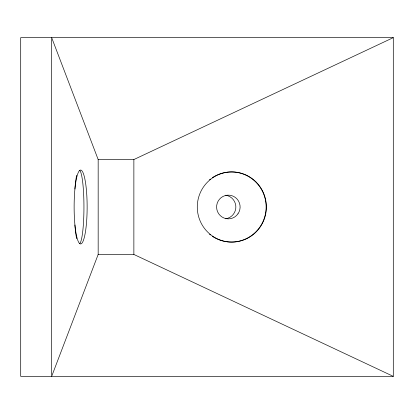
<?xml version="1.0" encoding="UTF-8"?>
<svg xmlns="http://www.w3.org/2000/svg" width="414" height="414" viewBox="0 0 414 414"><rect width="100%" height="100%" fill="white"/><g stroke="black" fill="none" stroke-linecap="round" stroke-linejoin="round"><path stroke-width="0.62" d="M98.17 254.45L51.667 376.362L51.667 37.638L98.17 159.55L98.17 254.45L133.867 254.45L393.3 376.362L393.3 37.638L20.7 37.638L20.7 376.362L393.3 376.362M98.17 159.55L133.867 159.55L393.3 37.638M133.867 159.55L133.867 254.45M74.924 189.017A36.944 6.52 -90 0 1 84.782 178.579A36.944 6.52 -90 0 1 84.782 235.421A36.944 6.52 -90 0 1 74.924 224.983A38.388 6.774 -90 0 1 74.918 189.007A36.913 4.818 90 0 1 76.673 175.236M76.673 238.764A36.913 4.818 90 0 1 74.918 224.993M79.56 170.237A36.913 4.818 90 0 1 83.944 207A36.913 4.818 90 0 1 79.56 243.763M225.702 195.222A11.908 11.908 0 0 1 225.702 218.778M212.366 177.658A35.055 34.755 -90 0 1 257.591 183.976A35.055 34.755 -90 0 1 257.591 230.024A35.055 34.755 -90 0 1 212.366 236.342M210.416 234.955A35.055 34.755 -90 0 1 209.479 234.215M209.479 179.785A35.055 34.755 -90 0 1 210.416 179.045M237.967 213.826A11.856 11.752 -90 0 0 229.413 195.191A11.856 11.752 -90 0 0 217.692 211.984A11.856 11.752 -90 0 0 237.967 213.826M256.25 182.181A35.086 34.538 -90 0 0 207.398 182.212A35.035 34.486 -90 0 0 207.398 231.788A35.086 34.538 -90 0 0 256.25 231.819A35.086 34.538 -90 0 0 256.25 182.181"/></g></svg>
